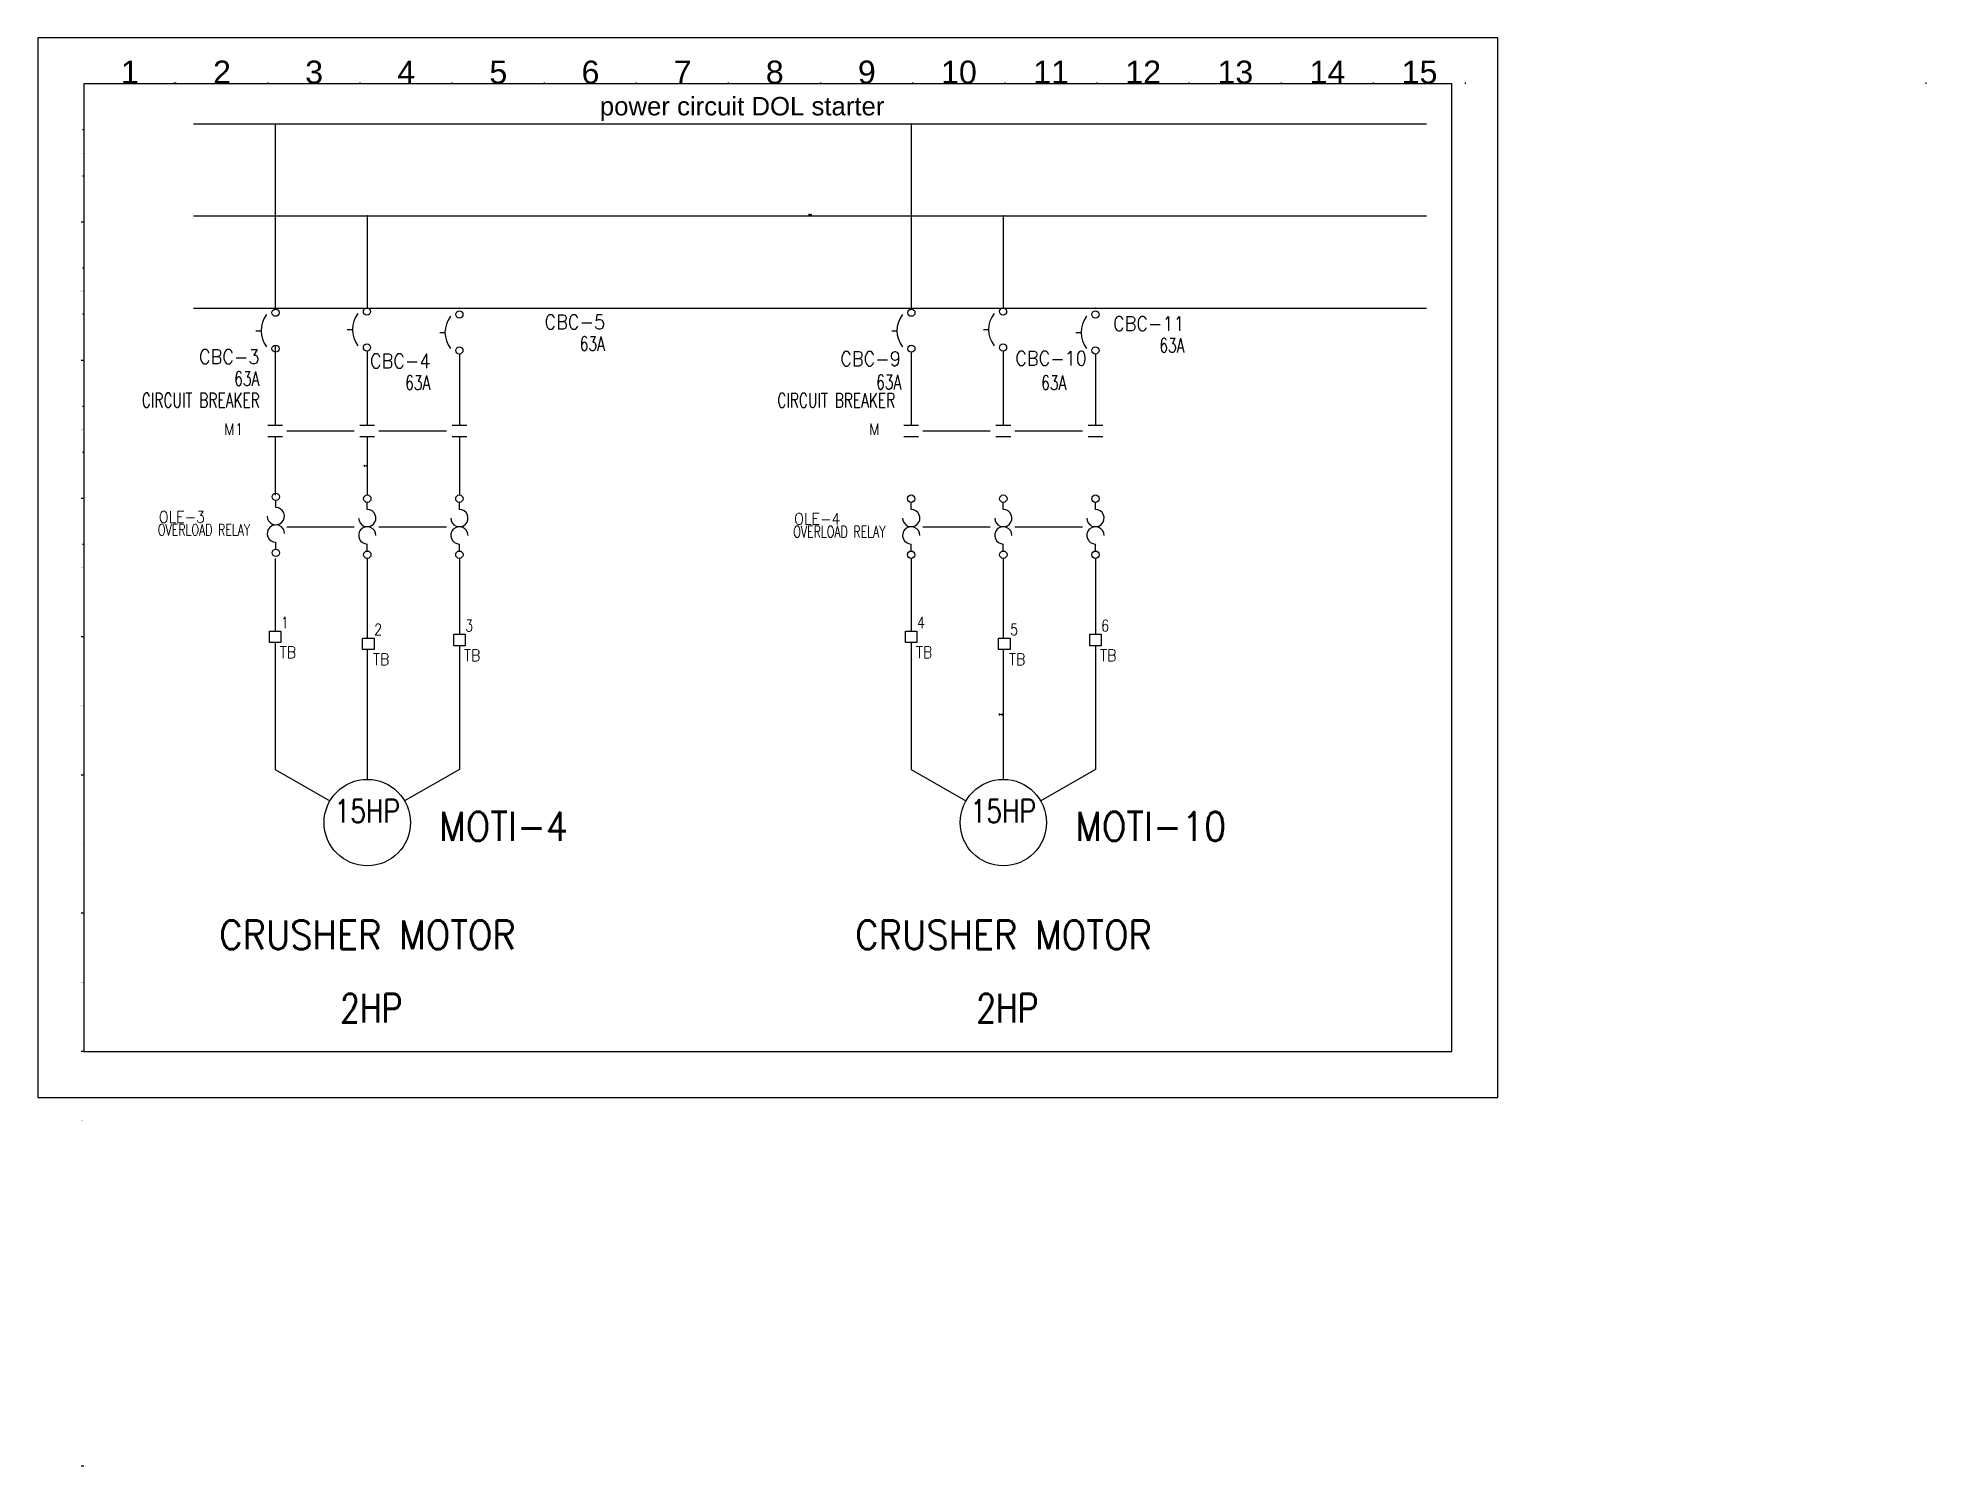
# Model space of a CAD drawing. Header units: millimetres. Extents: x 2631 to 3041, y 1026 to 1336.
import ezdxf
from ezdxf.enums import TextEntityAlignment as Align

# ---------------------------------------------------------------- set-up
doc = ezdxf.new("R2010")
doc.units = ezdxf.units.MM
doc.header["$MEASUREMENT"] = 0
for name, color, linetype in [('blue', 5, 'Continuous'), ('DESC', 150, 'Continuous'), ('LINK', 9, 'Continuous'), ('MISC', 7, 'Continuous'), ('red_busbar', 1, 'Continuous'), ('SYMS', 7, 'Continuous'), ('TAGS', 150, 'Continuous'), ('TERMS', 123, 'Continuous'), ('WIRENO', 72, 'Continuous'), ('Yellow_income', 2, 'Continuous')]:
    doc.layers.add(name, color=color, linetype=linetype)
doc.styles.get("Standard").update_dxf_attribs({"font": 'arial.ttf'})
doc.styles.add('WD', font='romans.shx')

# ---------------------------------------------------------------- blocks, each defined once
blk = doc.blocks.new('WDDOT')
for radius in [0.03, 0.0187, 0.00929]:
    blk.add_circle((0, 0), radius)
blk = doc.blocks.new('VCB1')
blk.add_line((-0.171, 0), (-0.125, 0))
for centre in [(0, 0.156), (0, -0.156)]:
    blk.add_circle(centre, 0.0312)
blk.add_arc((0.109, 0), 0.234, 143.1301, 216.8699)
at = {"style": 'WD'}
for tag, width, p in [('INST', 0.7, (-0.328, 0.406)), ('LOC', 0.7, (-0.328, 0.219)), ('TAG1', 0.9, (-0.326, 0.033)), ('RATING1', 0.7, (-0.328, -0.156)), ('DESC1', 0.7, (-0.324, -0.344)), ('DESC2', 0.7, (-0.324, -0.531))]:
    blk.add_attdef(tag, text='', height=0.125, dxfattribs=dict(at, width=width)).set_placement(p, align=Align.RIGHT)
for tag, height, flags, p in [('TERM01', 0.125, 8, (-0.055, 0.207)), ('CONTACT', 0.01, 9, (-0.129, -0.129)), ('FAMILY', 0.01, 9, (-0.142, -0.036)), ('MFG', 0.01, 9, (-0.142, -0.088)), ('CAT', 0.01, 9, (-0.142, -0.073))]:
    blk.add_attdef(tag, text='', height=height, dxfattribs=dict(at, flags=flags)).set_placement(p, align=Align.RIGHT)
at = {"style": 'WD', "flags": 1}
for tag, p in [('X2TERM01', (0, 0.188)), ('X8TERM02', (0, -0.188))]:
    blk.add_attdef(tag, p, '', height=0.0125, dxfattribs=at)
at = {"style": 'WD'}
for tag, p in [('X4LINK', (-0.266, 0)), ('X1LINK', (0, 0))]:
    blk.add_attdef(tag, p, '', height=0.01, dxfattribs=at)
at = {"style": 'WD', "width": 0.7}
blk.add_attdef('XREF', (0.188, -0.062), '', height=0.125, dxfattribs=at)
at = {"style": 'WD', "flags": 9}
blk.add_attdef('ASSYCODE', text='', height=0.01, dxfattribs=at).set_placement((-0.153, -0.106), align=Align.CENTER)
at = {"style": 'WD', "flags": 8}
blk.add_attdef('TERM02', text='', height=0.125, dxfattribs=at).set_placement((-0.041, -0.213), align=Align.TOP_RIGHT)
blk = doc.blocks.new('VMS21')
for p, q in [((-0.08, 0.062), (0.08, 0.062)), ((-0.08, -0.062), (0.08, -0.062))]:
    blk.add_line(p, q)
at = {"style": 'WD'}
for tag, width, p in [('INST', 0.7, (-0.344, 0.312)), ('LOC', 0.7, (-0.344, 0.125)), ('TAG2', 0.9, (-0.342, -0.045)), ('XREF', 0.7, (-0.34, -0.219)), ('DESC1', 0.7, (-0.34, -0.406)), ('DESC2', 0.7, (-0.34, -0.594)), ('DESC3', 0.7, (-0.34, -0.781))]:
    blk.add_attdef(tag, text='', height=0.125, dxfattribs=dict(at, width=width)).set_placement(p, align=Align.RIGHT)
at = {"style": 'WD', "width": 0.9, "flags": 8}
blk.add_attdef('TERM01', text='', height=0.125, dxfattribs=at).set_placement((-0.031, 0.125), align=Align.RIGHT)
at = {"style": 'WD'}
for tag, p, height, flags in [('FAMILY', (-0.181, 0.003), 0.01, 9), ('X2TERM01', (0, 0.062), 0.0125, 1), ('CONTACT', (-0.181, -0.014), 0.01, 1), ('X8TERM02', (0, -0.062), 0.0125, 1)]:
    blk.add_attdef(tag, p, '', height=height, dxfattribs=dict(at, flags=flags))
for tag, p in [('X4LINK', (-0.141, 0)), ('X1LINK', (0.125, 0))]:
    blk.add_attdef(tag, p, '', height=0.01, dxfattribs=at)
at = {"style": 'WD', "width": 0.9, "flags": 8}
blk.add_attdef('TERM02', text='', height=0.125, dxfattribs=at).set_placement((-0.031, -0.125), align=Align.TOP_RIGHT)
blk = doc.blocks.new('VOL2')
for p, q in [((0, 0.188), (0, 0.264)), ((0, -0.264), (0, -0.188))]:
    blk.add_line(p, q)
at = {"linetype": 'Continuous'}
for centre in [(0, 0.304), (0, -0.304)]:
    blk.add_circle(centre, 0.04, dxfattribs=at)
for centre, start, end in [((0, 0.094), 180, 90.001), ((0, -0.094), 0.001, 270.002)]:
    blk.add_arc(centre, 0.0938, start, end)
at = {"linetype": 'Continuous', "style": 'WD', "flags": 8}
blk.add_attdef('TERM01', text='', height=0.125, dxfattribs=at).set_placement((-0.055, 0.363), align=Align.RIGHT)
at = {"style": 'WD'}
for tag, p, width in [('INST', (0.188, 0.359), 0.7), ('LOC', (0.188, 0.189), 0.7), ('TAG2', (0.127, 0.033), 0.9), ('DESC1', (0.129, -0.123), 0.7), ('DESC2', (0.129, -0.279), 0.7)]:
    blk.add_attdef(tag, p, '', height=0.125, dxfattribs=dict(at, width=width))
at = {"color": 7, "style": 'WD', "flags": 1}
for tag, p in [('X2TERM01', (0, 0.344)), ('X8TERM02', (0, -0.344))]:
    blk.add_attdef(tag, p, '', height=0.0125, dxfattribs=at)
at = {"color": 7, "style": 'WD'}
for tag, p in [('X4LINK', (-0.141, 0)), ('X1LINK', (0.125, 0))]:
    blk.add_attdef(tag, p, '', height=0.01, dxfattribs=at)
at = {"style": 'WD', "flags": 9}
blk.add_attdef('FAMILY', (-0.216, -0.158), '', height=0.01, rotation=90, dxfattribs=at)
at = {"linetype": 'Continuous', "style": 'WD', "flags": 8}
blk.add_attdef('TERM02', text='', height=0.125, dxfattribs=at).set_placement((-0.041, -0.37), align=Align.TOP_RIGHT)
blk = doc.blocks.new('VT0001')
for p, q in [((-0.062, 0.062), (0.062, 0.062)), ((-0.062, -0.062), (-0.062, 0.062)), ((0.062, 0.062), (0.062, -0.062)), ((0.062, -0.062), (-0.062, -0.062))]:
    blk.add_line(p, q)
at = {"style": 'WD'}
for tag, p, width in [('INST', (0.062, 0.42), 0.7), ('LOC', (0.062, 0.25), 0.7), ('DESC1', (0.05, -0.385), 0.8)]:
    blk.add_attdef(tag, p, '', height=0.125, dxfattribs=dict(at, width=width))
at = {"linetype": 'Continuous', "style": 'WD'}
for tag, p, height, width, flags in [('TERM01', (0.062, 0.094), 0.125, 0.8, 8), ('TAGSTRIP', (0.05, -0.229), 0.125, 0.9, 8), ('CAT', (0.213, -0.406), 0.109, 0.8, 1), ('DESC2', (0.05, -0.541), 0.125, 0.8, 8), ('DESC3', (0.05, -0.698), 0.125, 0.8, 8)]:
    blk.add_attdef(tag, p, '', height=height, dxfattribs=dict(at, width=width, flags=flags))
at = {"style": 'WD', "flags": 1}
for tag, p, height in [('X4TERM01', (-0.062, 0), 0.0125), ('X4TERMDESC01', (-0.055, -0.023), 0.025), ('X2TERMDESC01', (-0.006, 0.029), 0.025), ('STRIPSEQ', (0, 0), 0.00125), ('X2TERM01', (0, 0.062), 0.0125), ('X2PIN01', (0.033, 0.084), 0.0125), ('X1TERMDESC01', (0.039, 0.007), 0.025), ('X1TERM01', (0.062, 0), 0.0125), ('X1PIN01', (0.087, 0.016), 0.0125), ('X4PIN01', (-0.114, -0.038), 0.0125), ('LINKTERM', (0, -0.002), 0.00125), ('X8TERM01', (0, -0.062), 0.0125), ('X8TERMDESC01', (0, -0.054), 0.025), ('X8PIN01', (0.026, -0.096), 0.0125)]:
    blk.add_attdef(tag, p, '', height=height, dxfattribs=at)
at = {"linetype": 'Continuous', "style": 'WD', "width": 0.8, "flags": 1}
blk.add_attdef('MFG', text='', height=0.109, dxfattribs=at).set_placement((0.088, -0.406), align=Align.RIGHT)
at = {"style": 'WD', "width": 0.7, "flags": 1}
blk.add_attdef('ASSYCODE', (0.062, -0.281), '', height=0.01, dxfattribs=at)
blk = doc.blocks.new('HT0001')
for p, q in [((-0.062, 0.062), (0.062, 0.062)), ((-0.062, -0.062), (-0.062, 0.062)), ((0.062, 0.062), (0.062, -0.062)), ((0.062, -0.062), (-0.062, -0.062))]:
    blk.add_line(p, q)
at = {"style": 'WD'}
for tag, p, width in [('INST', (0.062, 0.42), 0.7), ('LOC', (0.062, 0.25), 0.7), ('DESC1', (0.05, -0.385), 0.8)]:
    blk.add_attdef(tag, p, '', height=0.125, dxfattribs=dict(at, width=width))
at = {"linetype": 'Continuous', "style": 'WD'}
for tag, p, height, width, flags in [('TERM01', (0.062, 0.094), 0.125, 0.8, 8), ('TAGSTRIP', (0.05, -0.229), 0.125, 0.9, 8), ('CAT', (0.213, -0.406), 0.109, 0.8, 1), ('DESC2', (0.05, -0.541), 0.125, 0.8, 8), ('DESC3', (0.05, -0.698), 0.125, 0.8, 8)]:
    blk.add_attdef(tag, p, '', height=height, dxfattribs=dict(at, width=width, flags=flags))
at = {"style": 'WD', "flags": 1}
for tag, p, height in [('X4TERM01', (-0.062, 0), 0.0125), ('X4TERMDESC01', (-0.055, -0.023), 0.025), ('X2TERMDESC01', (-0.006, 0.029), 0.025), ('STRIPSEQ', (0, 0), 0.00125), ('X2TERM01', (0, 0.062), 0.0125), ('X2PIN01', (0.033, 0.084), 0.0125), ('X1TERMDESC01', (0.039, 0.007), 0.025), ('X1TERM01', (0.062, 0), 0.0125), ('X1PIN01', (0.087, 0.016), 0.0125), ('X4PIN01', (-0.114, -0.038), 0.0125), ('LINKTERM', (0, -0.002), 0.00125), ('X8TERM01', (0, -0.062), 0.0125), ('X8TERMDESC01', (0, -0.054), 0.025), ('X8PIN01', (0.026, -0.096), 0.0125)]:
    blk.add_attdef(tag, p, '', height=height, dxfattribs=at)
at = {"linetype": 'Continuous', "style": 'WD', "width": 0.8, "flags": 1}
blk.add_attdef('MFG', text='', height=0.109, dxfattribs=at).set_placement((0.088, -0.406), align=Align.RIGHT)
at = {"style": 'WD', "width": 0.7, "flags": 1}
blk.add_attdef('ASSYCODE', (0.062, -0.281), '', height=0.01, dxfattribs=at)
blk = doc.blocks.new('VMO13')
blk.add_circle((0, 0), 0.1875)
at = {"style": 'WD'}
for tag, p, width in [('INST', (0.318, 0.2634), 0.7), ('LOC', (0.318, 0.0937), 0.7), ('TAG1', (0.3125, -0.0789), 0.9)]:
    blk.add_attdef(tag, p, '', height=0.125, dxfattribs=dict(at, width=width))
at = {"style": 'WD', "flags": 9}
blk.add_attdef('FAMILY', text='', height=0.01, dxfattribs=at).set_placement((-0.0053, 0.1698), align=Align.CENTER)
at = {"linetype": 'Continuous', "style": 'WD', "flags": 1}
for tag, p in [('CAT', (0, 0.1593)), ('MFG', (0, 0.1404))]:
    blk.add_attdef(tag, text='', height=0.01, dxfattribs=at).set_placement(p, align=Align.MIDDLE)
at = {"style": 'WD', "flags": 1}
for tag, p in [('X2TERM02', (0, 0.1875)), ('X0TERM03', (-0.1624, 0.0937)), ('X0TERM01', (0.1624, 0.0937)), ('X0TERM04', (0.1326, -0.1326))]:
    blk.add_attdef(tag, p, '', height=0.0125, dxfattribs=at)
at = {"style": 'WD'}
for tag, height, width, p in [('RATING1', 0.1, 0.8, (0, 0)), ('DESC1', 0.125, 0.9, (0.001, -0.5493)), ('DESC2', 0.125, 0.9, (0.001, -0.7055)), ('DESC3', 0.125, 0.9, (0.001, -0.8618)), ('RATING3', 0.125, 0.8, (0.001, -1.018)), ('RATING4', 0.125, 0.8, (0.001, -1.1743)), ('WDTAGALT', 0.125, 0.7, (0, -1.3437))]:
    blk.add_attdef(tag, text='', height=height, dxfattribs=dict(at, width=width)).set_placement(p, align=Align.CENTER)
at = {"linetype": 'Continuous', "style": 'WD', "flags": 9}
blk.add_attdef('ASSYCODE', text='', height=0.01, dxfattribs=at).set_placement((0, 0.125), align=Align.CENTER)
at = {"style": 'WD', "width": 0.8}
blk.add_attdef('RATING2', text='', height=0.1, dxfattribs=at).set_placement((0, -0.0312), align=Align.TOP_CENTER)
blk = doc.blocks.new('VOL1')
for p, q in [((0, 0.188), (0, 0.264)), ((0, -0.264), (0, -0.188))]:
    blk.add_line(p, q)
at = {"linetype": 'Continuous'}
for centre in [(0, 0.304), (0, -0.304)]:
    blk.add_circle(centre, 0.04, dxfattribs=at)
for centre, start, end in [((0, 0.094), 180, 90.001), ((0, -0.094), 0.001, 270.002)]:
    blk.add_arc(centre, 0.0938, start, end)
at = {"linetype": 'Continuous', "style": 'WD', "flags": 8}
blk.add_attdef('TERM01', text='', height=0.125, dxfattribs=at).set_placement((-0.055, 0.363), align=Align.RIGHT)
at = {"style": 'WD'}
for tag, p, width in [('INST', (0.219, 0.39), 0.7), ('LOC', (0.219, 0.221), 0.7), ('TAG1', (0.127, 0.064), 0.9), ('DESC1', (0.129, -0.092), 0.7), ('DESC2', (0.129, -0.248), 0.7), ('RATING1', (0.156, -0.404), 0.7)]:
    blk.add_attdef(tag, p, '', height=0.125, dxfattribs=dict(at, width=width))
at = {"color": 7, "style": 'WD', "flags": 1}
for tag, p in [('X2TERM01', (0, 0.344)), ('X8TERM02', (0, -0.344))]:
    blk.add_attdef(tag, p, '', height=0.0125, dxfattribs=at)
at = {"color": 7, "style": 'WD'}
for tag, p in [('X4LINK', (-0.141, 0)), ('X1LINK', (0.125, 0))]:
    blk.add_attdef(tag, p, '', height=0.01, dxfattribs=at)
at = {"style": 'WD', "flags": 9}
blk.add_attdef('FAMILY', (-0.216, -0.158), '', height=0.01, rotation=90, dxfattribs=at)
at = {"linetype": 'Continuous', "style": 'WD', "flags": 9}
for tag, p in [('CAT', (-0.172, -0.133)), ('MFG', (-0.153, -0.135)), ('ASSYCODE', (-0.127, -0.144))]:
    blk.add_attdef(tag, text='', height=0.01, rotation=90, dxfattribs=at).set_placement(p, align=Align.CENTER)
at = {"linetype": 'Continuous', "style": 'WD', "flags": 8}
blk.add_attdef('TERM02', text='', height=0.125, dxfattribs=at).set_placement((-0.041, -0.37), align=Align.TOP_RIGHT)
blk = doc.blocks.new('WD_WNH')
at = {"linetype": 'Continuous', "style": 'WD', "width": 0.8}
blk.add_attdef('WIRENO', text='', height=0.125, dxfattribs=at).set_placement((0, 0.06), align=Align.CENTER)
at = {"style": 'WD', "flags": 1}
for tag, p in [('W02USER', (0, 0.07)), ('W01USER', (0, 0.08)), ('W03USER', (0, 0.06)), ('W04USER', (0, 0.05)), ('W05USER', (0, 0.05)), ('W07USER', (0, 0.03)), ('W06USER', (0, 0.04)), ('W08USER', (0, 0.02)), ('W09USER', (0, 0.02)), ('W10USER', (0, 0.01))]:
    blk.add_attdef(tag, text='', height=0.005, dxfattribs=at).set_placement(p, align=Align.CENTER)
blk = doc.blocks.new('WD_WNV')
at = {"linetype": 'Continuous', "style": 'WD', "width": 0.8}
blk.add_attdef('WIRENO', text='', height=0.125, dxfattribs=at).set_placement((-0.05, 0), align=Align.MIDDLE_RIGHT)
at = {"style": 'WD', "flags": 1}
for tag, p in [('W01USER', (-0.06, 0.09)), ('W02USER', (-0.06, 0.09)), ('W04USER', (-0.06, 0.07)), ('W03USER', (-0.06, 0.08)), ('W05USER', (-0.06, 0.06)), ('W06USER', (-0.06, 0.05)), ('W07USER', (-0.06, 0.05)), ('W09USER', (-0.06, 0.03)), ('W08USER', (-0.06, 0.04)), ('W10USER', (-0.06, 0.02))]:
    blk.add_attdef(tag, text='', height=0.005, dxfattribs=at).set_placement(p, align=Align.CENTER)

msp = doc.modelspace()

# ---------------------------------------------------------------- linework, layer by layer
for p, q in [((2948.27, 1336.01), (2631.27, 1336.01)), ((2631.27, 1336.01), (2631.27, 1106.01)), ((2948.27, 1106.01), (2948.27, 1336.01)), ((2938.27, 1326.01), (2641.27, 1326.01)), ((2641.27, 1326.01), (2641.27, 1116.01)), ((2660.97, 1326.01), (2660.97, 1326.31)), ((2661.27, 1326.01), (2661.27, 1326.31)), ((2661.27, 1326.01), (2661.27, 1326.31)), ((2661.27, 1326.01), (2661.27, 1326.31)), ((2681.27, 1326.01), (2681.27, 1326.31)), ((2681.27, 1326.01), (2681.27, 1326.31)), ((2701.27, 1326.01), (2701.27, 1326.31)), ((2701.27, 1326.01), (2701.27, 1326.31)), ((2721.27, 1326.01), (2721.27, 1326.31)), ((2721.27, 1326.01), (2721.27, 1326.31)), ((2741.27, 1326.01), (2741.27, 1326.31)), ((2741.27, 1326.01), (2741.27, 1326.31)), ((2761.27, 1326.01), (2761.27, 1326.31)), ((2761.27, 1326.01), (2761.27, 1326.31)), ((2781.27, 1326.01), (2781.27, 1326.31)), ((2781.27, 1326.01), (2781.27, 1326.31)), ((2801.27, 1326.01), (2801.27, 1326.31)), ((2801.27, 1326.01), (2801.27, 1326.31)), ((2821.27, 1326.01), (2821.27, 1326.31)), ((2821.27, 1326.01), (2821.27, 1326.31)), ((2841.27, 1326.01), (2841.27, 1326.31)), ((2841.27, 1326.01), (2841.27, 1326.31)), ((2861.27, 1326.01), (2861.27, 1326.31)), ((2881.27, 1326.01), (2881.27, 1326.31)), ((2901.27, 1326.01), (2901.27, 1326.31)), ((2921.27, 1326.01), (2921.27, 1326.31)), ((2938.27, 1116.01), (2938.27, 1326.01)), ((2941.27, 1326.01), (2941.27, 1326.31)), ((3041.27, 1326.01), (3041.27, 1326.31)), ((2641.27, 1316.01), (2640.97, 1316.01)), ((2641.27, 1316.01), (2640.97, 1316.01)), ((2641.27, 1306.01), (2640.97, 1306.01)), ((2641.27, 1306.01), (2640.97, 1306.01)), ((2640.97, 1296.01), (2640.67, 1296.01)), ((2641.27, 1296.01), (2640.97, 1296.01)), ((2641.27, 1296.01), (2640.97, 1296.01)), ((2641.27, 1296.01), (2640.97, 1296.01)), ((2641.27, 1286.01), (2640.97, 1286.01)), ((2641.27, 1286.01), (2640.97, 1286.01)), ((2641.27, 1276.01), (2640.97, 1276.01)), ((2641.27, 1276.01), (2640.97, 1276.01)), ((2640.97, 1266.01), (2640.67, 1266.01)), ((2641.27, 1266.01), (2640.97, 1266.01)), ((2641.27, 1266.01), (2640.97, 1266.01)), ((2641.27, 1256.01), (2640.97, 1256.01)), ((2641.27, 1246.01), (2640.97, 1246.01)), ((2640.97, 1236.01), (2640.67, 1236.01)), ((2641.27, 1236.01), (2640.97, 1236.01)), ((2641.27, 1236.01), (2640.97, 1236.01)), ((2641.27, 1226.01), (2640.97, 1226.01)), ((2640.97, 1206.01), (2640.67, 1206.01)), ((2641.27, 1206.01), (2640.97, 1206.01)), ((2640.97, 1176.01), (2640.67, 1176.01)), ((2641.27, 1176.01), (2640.97, 1176.01)), ((2640.97, 1146.01), (2640.67, 1146.01)), ((2641.27, 1146.01), (2640.97, 1146.01)), ((2640.97, 1116.01), (2640.67, 1116.01)), ((2641.27, 1116.01), (2640.97, 1116.01)), ((2641.27, 1116.01), (2938.27, 1116.01)), ((2631.27, 1106.01), (2948.27, 1106.01)), ((2640.97, 1026.01), (2640.67, 1026.01)), ((2641.27, 1026.01), (2640.97, 1026.01))]:
    msp.add_line(p, q)
at = {"layer": 'blue'}
for p, q in [((2665.11, 1277.36), (2932.8, 1277.36)), ((2860.9, 1276.75), (2860.9, 1276.75)), ((2722.81, 1267.37), (2722.81, 1251.97)), ((2860.9, 1267.37), (2860.9, 1251.97)), ((2722.81, 1249.47), (2722.81, 1236.78)), ((2722.81, 1223.03), (2722.81, 1206.56)), ((2860.9, 1223.03), (2860.9, 1206.56)), ((2722.81, 1204.06), (2722.81, 1177.24)), ((2860.9, 1204.06), (2860.9, 1177.24)), ((2722.81, 1177.24), (2710.92, 1170.38)), ((2860.9, 1177.24), (2849.02, 1170.38))]:
    msp.add_line(p, q, dxfattribs=at)
at = {"layer": 'LINK'}
for points in [[(2685.31, 1250.72), (2699.99, 1250.72)], [(2705.31, 1250.72), (2719.99, 1250.72)], [(2823.4, 1250.72), (2838.08, 1250.72)], [(2843.4, 1250.72), (2858.08, 1250.72)], [(2685.31, 1229.91), (2699.99, 1229.91)], [(2705.31, 1229.91), (2719.99, 1229.91)], [(2823.4, 1229.91), (2838.08, 1229.91)], [(2843.4, 1229.91), (2858.08, 1229.91)]]:
    msp.add_lwpolyline(points, dxfattribs=at)
at = {"layer": 'red_busbar'}
for p, q in [((2665.11, 1317.36), (2932.8, 1317.36)), ((2682.81, 1317.36), (2682.81, 1297.41)), ((2820.9, 1317.36), (2820.9, 1297.41)), ((2682.81, 1297.31), (2682.81, 1277.41)), ((2820.9, 1297.31), (2820.9, 1277.13)), ((2682.81, 1277.31), (2682.81, 1277.16)), ((2682.81, 1269.32), (2682.81, 1251.97)), ((2820.9, 1267.76), (2820.9, 1251.97)), ((2682.81, 1249.47), (2682.81, 1236.78)), ((2682.81, 1223.03), (2682.81, 1207.24)), ((2820.9, 1223.03), (2820.9, 1207.24)), ((2682.81, 1204.74), (2682.81, 1177.24)), ((2820.9, 1204.74), (2820.9, 1177.24)), ((2682.81, 1177.24), (2694.69, 1170.38)), ((2820.9, 1177.24), (2832.78, 1170.38))]:
    msp.add_line(p, q, dxfattribs=at)
for centre in [(2682.81, 1297.36), (2820.9, 1297.36), (2682.81, 1277.36), (2820.9, 1277.36)]:
    msp.add_arc(centre, 0.05, 90, 270, dxfattribs=at)
at = {"layer": 'Yellow_income'}
for p, q in [((2665.11, 1297.36), (2932.8, 1297.36)), ((2702.81, 1297.36), (2702.81, 1277.39)), ((2840.9, 1297.36), (2840.9, 1277.39)), ((2702.81, 1268.02), (2702.81, 1251.97)), ((2840.9, 1268.02), (2840.9, 1251.97)), ((2702.81, 1249.47), (2702.81, 1236.78)), ((2702.81, 1223.03), (2702.81, 1205.72)), ((2840.9, 1223.03), (2840.9, 1205.72)), ((2702.81, 1203.22), (2702.81, 1175.07)), ((2840.9, 1203.22), (2840.9, 1175.07))]:
    msp.add_line(p, q, dxfattribs=at)
for centre in [(2702.81, 1277.36), (2840.9, 1277.36)]:
    msp.add_arc(centre, 0.05, 90, 270, dxfattribs=at)

# ---------------------------------------------------------------- block references
at = {"layer": 'SYMS'}
for p in [(2682.81, 1317.36), (2820.9, 1317.36), (2702.81, 1297.36), (2840.9, 1297.36), (2722.81, 1277.36), (2860.9, 1277.36)]:
    msp.add_blockref('WDDOT', p, dxfattribs=at)
ref = msp.add_blockref('VCB1', (2682.9, 1272.45), dxfattribs=dict(at, xscale=25, yscale=25, zscale=25))
ref.add_attrib('RATING1', '63A', dxfattribs={"layer": 'MISC', "height": 3.125, "style": 'WD', "width": 0.7}).set_placement((2679.37, 1260.49), align=Align.RIGHT)
ref.add_attrib('DESC1', 'CIRCUIT BREAKER', dxfattribs={"layer": 'DESC', "height": 3.125, "style": 'WD', "width": 0.7}).set_placement((2679.46, 1255.8), align=Align.RIGHT)
ref.add_attrib('TAG1', 'CBC-3', dxfattribs={"layer": 'TAGS', "height": 3.125, "style": 'WD', "width": 0.9}).set_placement((2679.41, 1265.22), align=Align.RIGHT)
ref = msp.add_blockref('VCB1', (2702.74, 1272.7), dxfattribs=dict(at, xscale=25, yscale=25, zscale=25))
ref.add_attrib('RATING1', '63A', dxfattribs={"layer": 'MISC', "height": 3.125, "style": 'WD', "width": 0.7}).set_placement((2716.48, 1259.58), align=Align.RIGHT)
ref.add_attrib('TAG1', 'CBC-4', dxfattribs={"layer": 'TAGS', "height": 3.125, "style": 'WD', "width": 0.9}).set_placement((2716.53, 1264.32), align=Align.RIGHT)
ref = msp.add_blockref('VCB1', (2722.81, 1272.06), dxfattribs=dict(at, xscale=25, yscale=25, zscale=25))
ref.add_attrib('RATING1', '63A', dxfattribs={"layer": 'MISC', "height": 3.125, "style": 'WD', "width": 0.7}).set_placement((2754.38, 1268.05), align=Align.RIGHT)
ref.add_attrib('TAG1', 'CBC-5', dxfattribs={"layer": 'TAGS', "height": 3.125, "style": 'WD', "width": 0.9}).set_placement((2754.43, 1272.79), align=Align.RIGHT)
ref = msp.add_blockref('VCB1', (2820.94, 1272.45), dxfattribs=dict(at, xscale=25, yscale=25, zscale=25))
ref.add_attrib('RATING1', '63A', dxfattribs={"layer": 'MISC', "height": 3.125, "style": 'WD', "width": 0.7}).set_placement((2818.74, 1259.72), align=Align.RIGHT)
ref.add_attrib('DESC1', 'CIRCUIT BREAKER', dxfattribs={"layer": 'DESC', "height": 3.125, "style": 'WD', "width": 0.7}).set_placement((2817.42, 1255.79), align=Align.RIGHT)
ref.add_attrib('TAG1', 'CBC-9', dxfattribs={"layer": 'TAGS', "height": 3.125, "style": 'WD', "width": 0.9}).set_placement((2818.65, 1264.78), align=Align.RIGHT)
ref = msp.add_blockref('VCB1', (2840.84, 1272.7), dxfattribs=dict(at, xscale=25, yscale=25, zscale=25))
ref.add_attrib('RATING1', '63A', dxfattribs={"layer": 'MISC', "height": 3.125, "style": 'WD', "width": 0.7}).set_placement((2854.57, 1259.58), align=Align.RIGHT)
ref.add_attrib('TAG1', 'CBC-10', dxfattribs={"layer": 'TAGS', "height": 3.125, "style": 'WD', "width": 0.9}).set_placement((2859.04, 1264.88), align=Align.RIGHT)
ref = msp.add_blockref('VCB1', (2860.9, 1272.06), dxfattribs=dict(at, xscale=25, yscale=25, zscale=25))
ref.add_attrib('RATING1', '63A', dxfattribs={"layer": 'MISC', "height": 3.125, "style": 'WD', "width": 0.7}).set_placement((2880.22, 1267.7), align=Align.RIGHT)
ref.add_attrib('TAG1', 'CBC-11', dxfattribs={"layer": 'TAGS', "height": 3.125, "style": 'WD', "width": 0.9}).set_placement((2880.27, 1272.43), align=Align.RIGHT)
ref = msp.add_blockref('VMS21', (2682.81, 1250.72), dxfattribs=dict(at, xscale=20, yscale=20, zscale=20))
ref.add_attrib('TAG2', 'M1', dxfattribs={"layer": 'TAGS', "height": 2.5, "style": 'WD', "width": 0.9}).set_placement((2675.97, 1249.82), align=Align.RIGHT)
at = {"layer": 'SYMS', "xscale": 20, "yscale": 20, "zscale": 20}
for name, p in [('VMS21', (2702.81, 1250.72)), ('VMS21', (2722.81, 1250.72)), ('VMS21', (2840.9, 1250.72)), ('VMS21', (2860.9, 1250.72)), ('VOL2', (2702.81, 1229.91)), ('VOL2', (2722.81, 1229.91)), ('VOL2', (2840.9, 1229.91)), ('VOL2', (2860.9, 1229.91))]:
    msp.add_blockref(name, p, dxfattribs=at)
at = {"layer": 'SYMS'}
ref = msp.add_blockref('VMS21', (2820.9, 1250.72), dxfattribs=dict(at, xscale=20, yscale=20, zscale=20))
ref.add_attrib('TAG2', 'M', dxfattribs={"layer": 'TAGS', "height": 2.5, "style": 'WD', "width": 0.9}).set_placement((2814.06, 1249.82), align=Align.RIGHT)
ref = msp.add_blockref('VOL1', (2682.96, 1230.31), dxfattribs=dict(at, xscale=20, yscale=20, zscale=20))
ref.add_attrib('DESC1', 'OVERLOAD RELAY', (2657.36, 1227.97), dxfattribs={"layer": 'DESC', "height": 2.5, "style": 'WD', "width": 0.7})
ref.add_attrib('TAG1', 'OLE-3', (2657.55, 1230.76), dxfattribs={"layer": 'TAGS', "height": 2.5, "style": 'WD', "width": 0.9})
ref = msp.add_blockref('VOL1', (2820.9, 1229.91), dxfattribs=dict(at, xscale=20, yscale=20, zscale=20))
ref.add_attrib('DESC1', 'OVERLOAD RELAY', (2795.3, 1227.57), dxfattribs={"layer": 'DESC', "height": 2.5, "style": 'WD', "width": 0.7})
ref.add_attrib('TAG1', 'OLE-4', (2795.49, 1230.36), dxfattribs={"layer": 'TAGS', "height": 2.5, "style": 'WD', "width": 0.9})
ref = msp.add_blockref('VT0001', (2682.81, 1205.99), dxfattribs=dict(at, xscale=20, yscale=20, zscale=20))
ref.add_attrib('TERM01', '1', (2684.06, 1207.86), dxfattribs={"layer": 'TERMS', "linetype": 'Continuous', "height": 2.5, "style": 'WD', "width": 0.8, "flags": 8})
ref.add_attrib('TAGSTRIP', 'TB', (2683.8, 1201.41), dxfattribs={"layer": 'TAGS', "linetype": 'Continuous', "height": 2.5, "style": 'WD', "width": 0.9, "flags": 8})
ref = msp.add_blockref('VT0001', (2722.81, 1205.31), dxfattribs=dict(at, xscale=20, yscale=20, zscale=20))
ref.add_attrib('TERM01', '3', (2724.06, 1207.19), dxfattribs={"layer": 'TERMS', "linetype": 'Continuous', "height": 2.5, "style": 'WD', "width": 0.8, "flags": 8})
ref.add_attrib('TAGSTRIP', 'TB', (2723.8, 1200.74), dxfattribs={"layer": 'TAGS', "linetype": 'Continuous', "height": 2.5, "style": 'WD', "width": 0.9, "flags": 8})
ref = msp.add_blockref('VT0001', (2820.9, 1205.99), dxfattribs=dict(at, xscale=20, yscale=20, zscale=20))
ref.add_attrib('TERM01', '4', (2822.15, 1207.86), dxfattribs={"layer": 'TERMS', "linetype": 'Continuous', "height": 2.5, "style": 'WD', "width": 0.8, "flags": 8})
ref.add_attrib('TAGSTRIP', 'TB', (2821.9, 1201.41), dxfattribs={"layer": 'TAGS', "linetype": 'Continuous', "height": 2.5, "style": 'WD', "width": 0.9, "flags": 8})
ref = msp.add_blockref('VT0001', (2860.9, 1205.31), dxfattribs=dict(at, xscale=20, yscale=20, zscale=20))
ref.add_attrib('TERM01', '6', (2862.15, 1207.19), dxfattribs={"layer": 'TERMS', "linetype": 'Continuous', "height": 2.5, "style": 'WD', "width": 0.8, "flags": 8})
ref.add_attrib('TAGSTRIP', 'TB', (2861.9, 1200.74), dxfattribs={"layer": 'TAGS', "linetype": 'Continuous', "height": 2.5, "style": 'WD', "width": 0.9, "flags": 8})
ref = msp.add_blockref('HT0001', (2703.04, 1204.47), dxfattribs=dict(at, xscale=20, yscale=20, zscale=20))
ref.add_attrib('TERM01', '2', (2704.29, 1206.35), dxfattribs={"layer": 'TERMS', "linetype": 'Continuous', "height": 2.5, "style": 'WD', "width": 0.8, "flags": 8})
ref.add_attrib('TAGSTRIP', 'TB', (2704.04, 1199.89), dxfattribs={"layer": 'TAGS', "linetype": 'Continuous', "height": 2.5, "style": 'WD', "width": 0.9, "flags": 8})
ref = msp.add_blockref('HT0001', (2841.13, 1204.47), dxfattribs=dict(at, xscale=20, yscale=20, zscale=20))
ref.add_attrib('TERM01', '5', (2842.38, 1206.35), dxfattribs={"layer": 'TERMS', "linetype": 'Continuous', "height": 2.5, "style": 'WD', "width": 0.8, "flags": 8})
ref.add_attrib('TAGSTRIP', 'TB', (2842.13, 1199.89), dxfattribs={"layer": 'TAGS', "linetype": 'Continuous', "height": 2.5, "style": 'WD', "width": 0.9, "flags": 8})
ref = msp.add_blockref('VMO13', (2702.81, 1165.7), dxfattribs=dict(at, xscale=50, yscale=50, zscale=50))
ref.add_attrib('RATING4', '2HP', dxfattribs={"layer": 'MISC', "height": 6.25, "style": 'WD', "width": 0.8}).set_placement((2703.68, 1122.28), align=Align.CENTER)
ref.add_attrib('RATING1', '15HP', dxfattribs={"layer": 'MISC', "height": 5, "style": 'WD', "width": 0.8}).set_placement((2702.81, 1165.7), align=Align.CENTER)
ref.add_attrib('DESC1', 'CRUSHER MOTOR', dxfattribs={"layer": 'DESC', "height": 6.25, "style": 'WD', "width": 0.9}).set_placement((2702.86, 1138.23), align=Align.CENTER)
ref.add_attrib('TAG1', 'MOTI-4', (2718.43, 1161.75), dxfattribs={"layer": 'TAGS', "height": 6.25, "style": 'WD', "width": 0.9})
ref = msp.add_blockref('VMO13', (2840.9, 1165.7), dxfattribs=dict(at, xscale=50, yscale=50, zscale=50))
ref.add_attrib('RATING4', '2HP', dxfattribs={"layer": 'MISC', "height": 6.25, "style": 'WD', "width": 0.8}).set_placement((2841.77, 1122.28), align=Align.CENTER)
ref.add_attrib('RATING1', '15HP', dxfattribs={"layer": 'MISC', "height": 5, "style": 'WD', "width": 0.8}).set_placement((2840.9, 1165.7), align=Align.CENTER)
ref.add_attrib('DESC1', 'CRUSHER MOTOR', dxfattribs={"layer": 'DESC', "height": 6.25, "style": 'WD', "width": 0.9}).set_placement((2840.95, 1138.23), align=Align.CENTER)
ref.add_attrib('TAG1', 'MOTI-10', (2856.52, 1161.75), dxfattribs={"layer": 'TAGS', "height": 6.25, "style": 'WD', "width": 0.9})
at = {"layer": 'WIRENO'}
ref = msp.add_blockref('WD_WNH', (2798.96, 1297.36), dxfattribs=dict(at, xscale=2, yscale=2, zscale=2))
ref.add_attrib('WIRENO', 'B-2', dxfattribs={"linetype": 'Continuous', "height": 0.25, "style": 'WD', "width": 0.8}).set_placement((2798.96, 1297.48), align=Align.CENTER)
ref = msp.add_blockref('WD_WNV', (2702.81, 1243.13), dxfattribs=dict(at, xscale=2, yscale=2, zscale=2))
ref.add_attrib('WIRENO', 'D-4', dxfattribs={"linetype": 'Continuous', "height": 0.25, "style": 'WD', "width": 0.8}).set_placement((2702.71, 1243.13), align=Align.MIDDLE_RIGHT)
ref = msp.add_blockref('WD_WNV', (2840.9, 1189.15), dxfattribs=dict(at, xscale=2, yscale=2, zscale=2))
ref.add_attrib('WIRENO', 'G-10', dxfattribs={"linetype": 'Continuous', "height": 0.25, "style": 'WD', "width": 0.8}).set_placement((2840.8, 1189.15), align=Align.MIDDLE_RIGHT)

# ---------------------------------------------------------------- texts
for s, height, p in [('1', 5, (2651.27, 1326.06)), ('1', 5, (2651.27, 1326.06)), ('2', 5, (2671.27, 1326.06)), ('2', 5, (2671.27, 1326.06)), ('3', 5, (2691.27, 1326.06)), ('3', 5, (2691.27, 1326.06)), ('4', 5, (2711.27, 1326.06)), ('4', 5, (2711.27, 1326.06)), ('5', 5, (2731.27, 1326.06)), ('5', 5, (2731.27, 1326.06)), ('6', 5, (2751.27, 1326.06)), ('6', 5, (2751.27, 1326.06)), ('7', 5, (2771.27, 1326.06)), ('7', 5, (2771.27, 1326.06)), ('8', 5, (2791.27, 1326.06)), ('8', 5, (2791.27, 1326.06)), ('9', 5, (2811.27, 1326.06)), ('9', 5, (2811.27, 1326.06)), ('10', 5, (2831.27, 1326.06)), ('10', 5, (2831.27, 1326.06)), ('11', 5, (2851.27, 1326.06)), ('12', 5, (2871.27, 1326.06)), ('13', 5, (2891.27, 1326.06)), ('14', 5, (2911.27, 1326.06)), ('15', 5, (2931.27, 1326.06)), ('1', 0.2, (2650.97, 1326.06)), ('1', 0.2, (2651.27, 1326.06))]:
    msp.add_text(s, height=height).set_placement(p, align=Align.CENTER)
for s, p in [('A', (2640.92, 1311.01)), ('A', (2641.22, 1311.01)), ('B', (2640.92, 1281.01)), ('B', (2641.22, 1281.01)), ('C', (2640.92, 1251.01)), ('C', (2641.22, 1251.01)), ('D', (2640.92, 1221.01)), ('D', (2641.22, 1221.01)), ('E', (2640.92, 1191.01)), ('E', (2641.22, 1191.01)), ('F', (2640.92, 1161.01)), ('F', (2641.22, 1161.01)), ('G', (2640.92, 1131.01)), ('G', (2641.22, 1131.01)), ('H', (2640.92, 1101.01)), ('H', (2641.22, 1101.01))]:
    msp.add_text(s, height=0.2).set_placement(p, align=Align.MIDDLE_RIGHT)
at = {"insert": (2753.3, 1323.17), "char_height": 4, "attachment_point": 1}
msp.add_mtext_dynamic_manual_height_columns('power circuit DOL starter', width=130.0697, gutter_width=1, heights=[0], dxfattribs=at)

doc.saveas('drawing.dxf')
